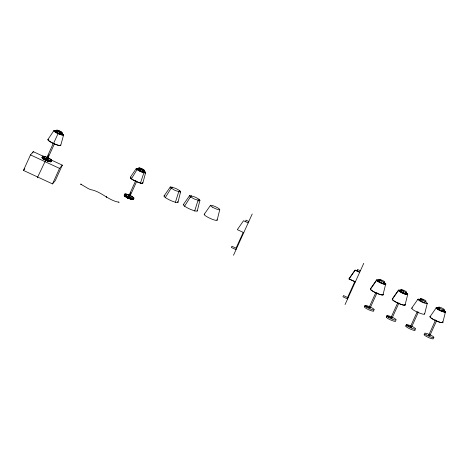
<?xml version="1.0" encoding="UTF-8"?>
<svg xmlns="http://www.w3.org/2000/svg" width="469" height="469" viewBox="0 0 469 469"><rect width="100%" height="100%" fill="white"/><g stroke="black" fill="none" stroke-linecap="round" stroke-linejoin="round"><path stroke-width="0.7" d="M45.176 160.703L46.226 160.187M80.979 184.487L80.926 184.036M106.627 196.833L106.457 197.103M124.596 195.655L124.994 195.808M132.375 199.565C132.158 199.571 133.477 199.038 132.381 199.237M245.785 221.773L245.926 220.154L248.816 221.497M357.331 271.076L357.472 269.452L360.362 270.795M378.817 281.054L378.958 279.43L381.848 280.773M400.725 291.226L400.866 289.602L403.756 290.944M420.177 300.26L420.318 298.636L423.208 299.978M49.403 161.582L48.682 161.717C47.961 160.533 49.837 161.975 49.21 161.377M132.434 199.495L132.504 199.108M177.997 202.268L180.618 191.721M197.291 210.898L199.911 200.351M217.159 220.149L219.779 209.596M383.009 294.802L385.635 284.261M405.064 305.043L407.678 294.538L405.099 293.342M424.638 313.978L427.259 303.42M442.8 322.566L445.421 312.067L442.554 310.736M43.84 159.073L43.506 159.284L42.996 158.551L43.881 159.085A5.147 0.903 24.4 0 0 50.013 161.653A5.147 0.903 24.4 0 0 50.371 160.521M81.137 184.34L80.885 184.088M106.58 196.675L106.187 196.886L106.492 197.05M142.846 183.039L145.607 172.715M48.588 139.434A7.486 1.313 24.4 0 0 47.979 139.545A7.486 1.313 24.4 0 0 53.519 143.479A7.486 1.313 24.4 0 0 60.718 145.46L63.55 135.142M179.328 191.874L179.703 190.607L177.176 189.165A6.806 1.196 24.4 0 0 174.978 188.145L170.511 186.914A6.806 1.196 24.4 0 0 170.224 187.248L173.659 189.693A6.806 1.196 24.4 0 0 175.857 190.713L180.325 191.944A6.806 1.196 24.4 0 0 180.612 191.604L179.703 190.607M198.44 201.137L199.003 199.237L196.47 197.795A6.806 1.196 24.4 0 0 194.277 196.775L189.804 195.544A6.806 1.196 24.4 0 0 189.517 195.878L192.952 198.317A6.806 1.196 24.4 0 0 195.151 199.337L199.624 200.568A6.806 1.196 24.4 0 0 199.911 200.234L199.003 199.237M144.587 172.334L144.78 171.707M164.953 195.766L164.385 195.796A8.747 1.536 24.4 0 0 163.998 196.241L165.276 197.601L168.641 199.536A8.747 1.536 24.4 0 0 171.572 200.896L175.388 202.297L178.712 191.768M183.936 204.39L183.678 204.425A8.747 1.536 24.4 0 0 183.297 204.871L184.575 206.231L187.934 208.166A8.747 1.536 24.4 0 0 190.865 209.526L194.688 210.927L198.006 200.398M131.003 177.2A7.486 1.313 24.4 0 0 131.455 178.847A7.486 1.313 24.4 0 0 140.466 183.033L143.883 172.756A5.745 1.008 24.4 0 0 144.728 171.695A5.745 1.008 24.4 0 0 143.514 170.956M51.092 159.929L62.318 165.141L55.283 180.647L52.505 183.907L23.45 170.411L30.485 154.905L33.27 151.651L43.834 156.552M32.683 152.941L33.27 151.651M47.58 158.862L46.501 158.375L53.261 143.444M46.648 159.478L48.7 154.963M47.598 158.844L54.363 143.936M48.489 161.23L48.917 161.729L49.198 161.371L48.448 161.207M52.505 183.907L59.54 168.394L62.318 165.141M136.854 181.046L129.796 196.599L129.18 196.429L128.705 196.124L135.758 180.536M129.139 196.581L130.898 192.712M236.048 248.177L243.212 232.384M233.498 255.265L252.222 213.975M347.593 297.481L354.763 281.681M345.043 304.569L363.774 263.279M364.413 306.761L364.964 305.548L369.631 307.711M369.08 307.459L375.95 292.316M377.047 292.808L370.182 307.951L369.109 307.447M386.321 316.933L386.872 315.719L391.533 317.888M390.988 317.63L397.859 302.493M390.988 317.665L392.066 318.146L398.955 302.98M405.773 325.967L406.324 324.753L410.985 326.916M411.518 327.18L410.445 326.7L417.31 311.527M418.407 312.014L411.542 327.157L410.481 326.653M435.666 319.864L428.73 335.159L429.205 335.493L429.809 335.675L436.762 320.374M53.507 143.491L58.074 133.636M37.332 177.769L44.661 162.374C45.212 161.201 46.243 161.817 45.159 160.644M137.599 169.086L137.933 168.529M131.408 178.836L137.036 169.579M171.085 188.767L172.123 187.09M190.385 197.396L191.416 195.714M165.276 197.601L171.132 188.245M184.575 206.231L190.426 196.874M47.914 139.516L53.865 130.646M130.271 177.405L136.25 168.482M164.056 195.954L170.265 187.037M183.35 204.584L189.564 195.667M204.238 214.286L210.452 205.363M370.363 288.927L376.572 280.011L379.89 281.547M370.58 289.027L376.765 280.145M392.272 299.099L398.48 290.182L401.927 291.782M392.342 299.134L398.509 290.282L401.657 291.741M411.723 308.133L417.932 299.216L421.977 301.092M430.085 316.657L436.246 307.805L439.113 309.135M132.575 199.659L132.891 199.284M23.45 170.411L24.839 168.787M128.688 198.217C127.785 199.149 127.363 196.769 128.723 198.223M118.751 201.992L119.015 202.444M129.796 196.564L128.881 196.189A1.425 1.401 40.5 0 1 128.389 196.447L128.248 196.482M46.566 158.141L47.234 158.545M46.519 158.334L46.923 158.428M46.367 158.61L47.486 159.108M46.912 158.393L47.521 158.452M47.457 159.155L46.372 158.68M128.787 195.919L129.374 196.03M128.717 196.077L129.901 196.405L129.503 196.083M128.57 196.353L129.684 196.857M129.626 196.904L128.565 196.411M370.147 307.981L369.103 307.517M391.005 317.624L391.375 317.706M428.748 335.147L429.821 335.634M46.583 158.176L47.135 158.27M118.903 202.203C108.445 200.568 101.216 191.416 90.705 189.652A6.765 1.184 24.4 0 1 88.301 188.62L80.961 184.27M175.388 202.297L177.604 202.561A8.747 1.536 24.4 0 0 177.986 202.11L177.581 201.494M194.688 210.927L196.904 211.191A8.747 1.536 24.4 0 0 197.285 210.739L197.074 210.347M47.111 158.493L46.753 158.534A1.425 1.038 -54.6 0 1 46.325 158.862M43.898 159.05L42.978 158.592M43.013 158.616L43.224 159.085M43.506 159.284L43.06 159.038M48.706 161.395L49.444 161.594L49.169 161.418M129.391 196.271L128.782 195.913M391.492 317.748L392.078 318.105M359.729 272.19L355.086 270.033L348.877 278.949L355.309 281.939M403.094 292.41L403.668 292.674M441.405 310.202L441.98 310.466M359.664 272.331L355.139 270.226L349.112 278.885L355.373 281.793M248.183 222.886L243.54 220.729L237.326 229.646L243.757 232.636M348.145 297.733L343.478 295.57L342.927 296.783L347.593 298.952M236.593 248.435L231.932 246.266L231.381 247.485L236.042 249.649M127.879 198.246L128.746 198.188L127.773 197.824L127.855 198.27M30.485 154.905L59.54 168.394M42.996 158.551L43.881 159.085A5.147 0.903 24.4 0 1 42.486 157.215M133.255 199.067A4.837 0.85 24.4 0 1 128.436 197.965A4.837 0.85 24.4 0 1 124.596 195.11M133.272 199.085A5.03 0.879 24.4 0 1 128.524 198.194A5.03 0.879 24.4 0 1 124.467 195.133M132.944 198.545A5.147 0.903 24.4 0 1 129.069 198.328A5.147 0.903 24.4 0 1 124.537 194.963M383.765 282.508A4.889 0.856 24.4 0 1 384.392 284.214A4.889 0.856 24.4 0 1 377.586 281.124A4.889 0.856 24.4 0 1 379.28 280.474M382.991 294.426A6.859 1.202 24.4 0 1 376.572 293.131A6.859 1.202 24.4 0 1 370.68 288.957M382.997 294.221A7.099 1.243 24.4 0 1 376.648 293.213A7.099 1.243 24.4 0 1 370.686 288.787M383.976 282.573A5.13 0.897 24.4 0 1 384.492 284.302A5.13 0.897 24.4 0 1 377.369 281.048A5.13 0.897 24.4 0 1 379.216 280.403M373.57 310.601A5.147 0.903 24.4 0 1 368.804 309.792A5.147 0.903 24.4 0 1 364.776 306.65M383.402 282.901A2.644 0.463 24.4 0 1 381.074 282.608A2.644 0.463 24.4 0 1 379.169 281.001M424.357 313.427A7.099 1.243 24.4 0 1 417.545 312.213A7.099 1.243 24.4 0 1 412.421 307.981M425.061 301.62A5.13 0.897 24.4 0 1 426.01 303.543A5.13 0.897 24.4 0 1 418.794 300.301A5.13 0.897 24.4 0 1 420.576 299.609M414.825 329.695A5.147 0.903 24.4 0 1 409.994 328.927A5.147 0.903 24.4 0 1 406.447 325.867M411.043 327.421A5.147 0.903 24.4 0 1 411.377 327.579M424.685 302.042A2.644 0.463 24.4 0 1 422.61 301.895A2.644 0.463 24.4 0 1 420.441 300.201M405.023 304.545A7.099 1.243 24.4 0 1 398.093 303.179A7.099 1.243 24.4 0 1 392.764 298.946M405.884 292.75A5.13 0.897 24.4 0 1 406.4 294.473A5.13 0.897 24.4 0 1 399.277 291.22A5.13 0.897 24.4 0 1 401.124 290.575M395.631 320.978A5.147 0.903 24.4 0 1 390.372 319.817A5.147 0.903 24.4 0 1 386.679 316.821M405.04 292.867A2.644 0.463 24.4 0 1 404.729 293.418A2.644 0.463 24.4 0 1 401.435 291.964A2.644 0.463 24.4 0 1 401.276 291.202M406.101 292.984A5.059 0.885 24.4 0 1 406.154 294.473A5.059 0.885 24.4 0 1 399.242 291.267A5.059 0.885 24.4 0 1 401.083 290.657M404.923 304.475A7.023 1.231 24.4 0 1 398.181 303.203A7.023 1.231 24.4 0 1 392.817 298.982M443.475 310.29A5.059 0.885 24.4 0 1 444.125 312.055A5.059 0.885 24.4 0 1 437.073 308.854A5.059 0.885 24.4 0 1 438.826 308.18M443.627 310.273A5.13 0.897 24.4 0 1 444.143 311.996A5.13 0.897 24.4 0 1 437.02 308.749A5.13 0.897 24.4 0 1 438.867 308.098M442.941 310.677A3.002 0.528 24.4 0 1 442.443 311.264A3.002 0.528 24.4 0 1 438.597 309.476A3.002 0.528 24.4 0 1 439.095 308.889M443.123 310.566A3.16 0.557 24.4 0 1 442.672 311.205A3.16 0.557 24.4 0 1 438.673 309.393A3.16 0.557 24.4 0 1 438.849 308.625M433.11 338.184A5.147 0.903 24.4 0 1 428.285 337.416A5.147 0.903 24.4 0 1 424.738 334.362M442.971 310.537A2.644 0.463 24.4 0 1 440.895 310.384A2.644 0.463 24.4 0 1 438.726 308.69M216.871 219.58A7.099 1.243 24.4 0 1 210.294 218.466A7.099 1.243 24.4 0 1 204.736 214.128M143.01 171.396A3.002 0.528 24.4 0 1 142.512 171.982A3.002 0.528 24.4 0 1 138.666 170.194A3.002 0.528 24.4 0 1 139.164 169.608M143.362 171.408A3.16 0.557 24.4 0 1 142.5 171.859A3.16 0.557 24.4 0 1 138.554 169.983A3.16 0.557 24.4 0 1 139.141 169.403M143.244 171.443A2.644 0.463 24.4 0 1 140.448 170.868A2.644 0.463 24.4 0 1 139.088 169.45M131.044 177.311A7.41 1.301 24.4 0 0 131.478 178.947A7.41 1.301 24.4 0 0 140.389 183.086A7.41 1.301 24.4 0 0 142.564 182.664M143.854 172.733A5.745 1.008 24.4 0 1 137.077 169.585A5.745 1.008 24.4 0 1 137.974 168.559A5.745 1.008 24.4 0 1 139.1 168.934M139.053 168.863A5.669 0.997 24.4 0 0 138.033 168.523A5.669 0.997 24.4 0 0 137.171 169.549A5.669 0.997 24.4 0 0 143.836 172.639A5.669 0.997 24.4 0 0 144.698 171.619A5.669 0.997 24.4 0 0 143.596 170.945M142.682 182.623A7.486 1.313 24.4 0 1 140.466 183.033M133.126 199.014A4.696 0.821 24.4 0 1 128.447 197.947A4.696 0.821 24.4 0 1 124.719 195.174M48.618 139.551A7.41 1.301 24.4 0 0 48.008 139.662A7.41 1.301 24.4 0 0 53.489 143.549A7.41 1.301 24.4 0 0 60.612 145.513A7.41 1.301 24.4 0 0 60.536 145.144M58.086 133.63A5.745 1.008 24.4 0 1 53.923 130.675A5.745 1.008 24.4 0 1 56.497 131.062M56.561 131.033A5.669 0.997 24.4 0 0 54.023 130.652A5.669 0.997 24.4 0 0 58.121 133.559A5.745 1.008 24.4 0 0 63.491 135.119A5.745 1.008 24.4 0 0 61.216 133.155M58.115 133.554A5.669 0.997 24.4 0 0 63.45 135.025A5.669 0.997 24.4 0 0 61.205 133.09M60.618 145.05A7.486 1.313 24.4 0 1 60.718 145.466M60.753 133.436A2.644 0.463 24.4 0 1 58.936 133.43A2.644 0.463 24.4 0 1 56.52 131.666M60.472 133.425A3.002 0.528 24.4 0 1 60.736 134.339A3.002 0.528 24.4 0 1 56.937 132.756A3.002 0.528 24.4 0 1 56.432 131.742M60.823 133.425A3.16 0.557 24.4 0 1 60.724 134.222A3.16 0.557 24.4 0 1 56.708 132.475A3.16 0.557 24.4 0 1 56.556 131.566M50.957 161.148A4.837 0.85 24.4 0 1 46.39 160.292A4.837 0.85 24.4 0 1 42.486 157.344M50.881 161.125A5.03 0.879 24.4 0 1 46.49 160.521A5.03 0.879 24.4 0 1 42.392 157.373M42.468 157.443A4.837 0.85 24.4 0 0 46.367 160.404A4.837 0.85 24.4 0 0 50.881 161.213A4.696 0.821 24.4 0 1 46.548 160.334A4.696 0.821 24.4 0 1 42.445 157.461M50.822 161.588A4.672 0.821 24.4 0 1 45.798 160.205A4.672 0.821 24.4 0 1 42.468 157.619M126.437 195.772A5.147 0.903 24.4 0 0 133.964 198.405A5.147 0.903 24.4 0 0 127.492 194.535A5.147 0.903 24.4 0 0 126.437 195.772M126.554 195.679A5.03 0.879 24.4 0 0 133.9 198.246A5.03 0.879 24.4 0 0 127.586 194.471A5.03 0.879 24.4 0 0 126.554 195.679M128.594 198.158A4.837 0.85 24.4 0 0 133.173 199.091A4.86 0.85 24.4 0 1 128.582 198.188A4.86 0.85 24.4 0 1 124.514 195.227A4.837 0.85 24.4 0 0 128.594 198.158M366.77 307.248A5.147 0.903 24.4 0 0 374.291 309.88A5.147 0.903 24.4 0 0 367.825 306.011A5.147 0.903 24.4 0 0 366.77 307.248M380.078 280.485A3.189 0.557 24.4 0 0 384.738 282.115A3.189 0.557 24.4 0 0 380.728 279.717A3.189 0.557 24.4 0 0 380.078 280.485M408.13 326.453A5.147 0.903 24.4 0 0 415.651 329.086A5.147 0.903 24.4 0 0 409.185 325.216A5.147 0.903 24.4 0 0 408.13 326.453M421.438 299.691A3.189 0.557 24.4 0 0 426.098 301.321A3.189 0.557 24.4 0 0 422.088 298.923A3.189 0.557 24.4 0 0 421.438 299.691M388.678 317.419A5.147 0.903 24.4 0 0 396.199 320.051A5.147 0.903 24.4 0 0 389.733 316.182A5.147 0.903 24.4 0 0 388.678 317.419M401.986 290.657A3.189 0.557 24.4 0 0 406.646 292.287A3.189 0.557 24.4 0 0 402.637 289.895A3.189 0.557 24.4 0 0 401.986 290.657M436.246 320.872A7.023 1.231 24.4 0 0 442.472 321.793A7.099 1.243 24.4 0 1 436.293 320.913A7.099 1.243 24.4 0 1 430.507 316.469A7.023 1.231 24.4 0 0 436.246 320.872M426.415 334.948A5.147 0.903 24.4 0 0 433.942 337.574A5.147 0.903 24.4 0 0 427.47 333.711A5.147 0.903 24.4 0 0 426.415 334.948M439.723 308.186A3.189 0.557 24.4 0 0 444.389 309.816A3.189 0.557 24.4 0 0 440.379 307.418A3.189 0.557 24.4 0 0 439.723 308.186M212.246 207.058A5.13 0.897 24.4 0 0 219.738 209.678A5.13 0.897 24.4 0 0 213.301 205.827A5.13 0.897 24.4 0 0 212.246 207.058M139.885 168.916A3.025 0.528 24.4 0 0 144.305 170.464A3.025 0.528 24.4 0 0 140.507 168.195A3.025 0.528 24.4 0 0 139.885 168.916M139.762 169.051A3.136 0.551 24.4 0 0 144.341 170.652A3.136 0.551 24.4 0 0 140.401 168.295A3.136 0.551 24.4 0 0 139.762 169.051M128.823 198.311A4.696 0.821 24.4 0 0 133.014 199.102A4.672 0.821 24.4 0 1 128.916 198.369A4.672 0.821 24.4 0 1 124.514 195.473A4.696 0.821 24.4 0 0 128.823 198.311M57.687 131.173A3.025 0.528 24.4 0 0 62.101 132.715A3.025 0.528 24.4 0 0 58.308 130.446A3.025 0.528 24.4 0 0 57.687 131.173M57.558 131.302A3.136 0.551 24.4 0 0 62.143 132.903A3.136 0.551 24.4 0 0 58.203 130.552A3.136 0.551 24.4 0 0 57.558 131.302M44.238 158.024A5.147 0.903 24.4 0 0 51.76 160.656A5.147 0.903 24.4 0 0 45.294 156.787A5.147 0.903 24.4 0 0 44.238 158.024M44.35 157.93A5.03 0.879 24.4 0 0 51.701 160.498A5.03 0.879 24.4 0 0 45.382 156.722A5.03 0.879 24.4 0 0 44.35 157.93"/></g></svg>
